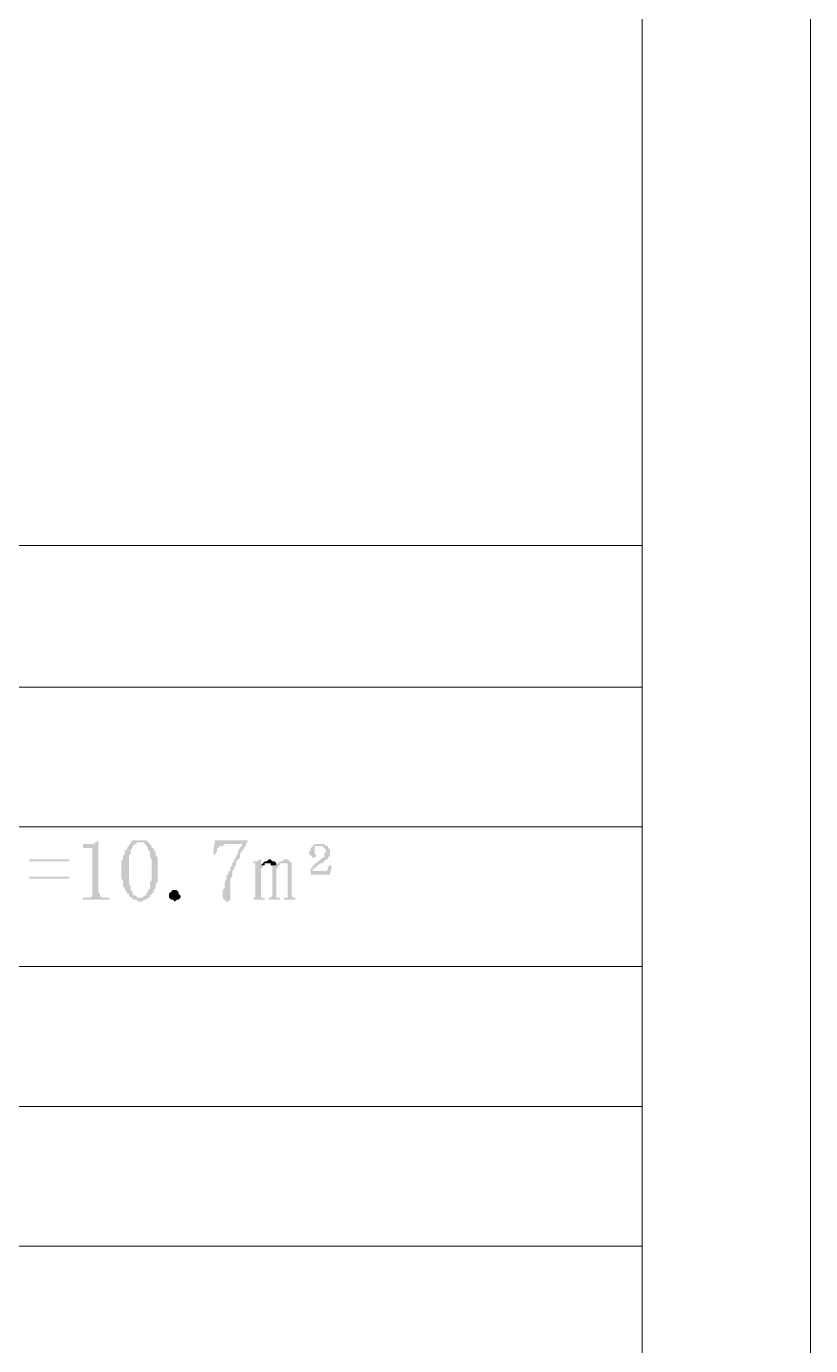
# Model space of a CAD drawing. Header units: millimetres. Extents: x 6 to 291, y 3 to 207.
# Drawn here: x 273.49 to 290.83, y 32.34 to 61.51 of the extents above; entities that cross this region are included whole.
import ezdxf

# ---------------------------------------------------------------- set-up
doc = ezdxf.new("R2010")
doc.units = ezdxf.units.MM

msp = doc.modelspace()

# ---------------------------------------------------------------- hatches: boundary and pattern name
h = msp.add_hatch(color=7)
h.dxf.hatch_style = 2
h.paths.add_polyline_path([(275.081944, 43.518667), (275.03961, 43.476333), (274.997277, 43.476333), (274.997277, 43.434), (274.743277, 43.434), (274.743277, 43.349333), (274.954944, 43.349333), (274.954944, 42.291), (274.91261, 42.248667), (274.743277, 42.248667), (274.743277, 42.206333), (275.335944, 42.206333), (275.335944, 42.248667), (275.16661, 42.248667), (275.124277, 42.291), (275.124277, 42.333333), (275.081944, 42.375667)])
h = msp.add_hatch(color=7)
h.dxf.hatch_style = 2
h.paths.add_polyline_path([(275.80161, 43.476333), (275.80161, 43.434), (275.759277, 43.434), (275.759277, 43.391667), (275.716944, 43.349333), (275.716944, 43.307), (275.67461, 43.307), (275.67461, 43.222333), (275.632277, 43.18), (275.632277, 43.137667), (275.632277, 43.095333), (275.589944, 43.053), (275.589944, 42.672), (275.632277, 42.629667), (275.632277, 42.502667), (275.67461, 42.460333), (275.67461, 42.418), (275.716944, 42.375667), (275.716944, 42.333333), (275.759277, 42.333333), (275.759277, 42.291), (275.80161, 42.248667), (275.843944, 42.248667), (275.843944, 42.206333), (275.92861, 42.206333), (275.970944, 42.164), (276.05561, 42.164), (276.097944, 42.206333), (276.140277, 42.206333), (276.18261, 42.248667), (275.92861, 42.248667), (275.92861, 42.291), (275.886277, 42.291), (275.843944, 42.333333), (275.843944, 42.375667), (275.80161, 42.418), (275.80161, 42.502667), (275.759277, 42.545), (275.759277, 42.883667), (275.759277, 43.18), (275.80161, 43.222333), (275.80161, 43.264667), (275.80161, 43.307), (275.843944, 43.349333), (275.843944, 43.391667), (275.886277, 43.434), (275.92861, 43.434), (275.92861, 43.476333), (276.013277, 43.476333)])
h = msp.add_hatch(color=7)
h.dxf.hatch_style = 2
h.paths.add_polyline_path([(276.013277, 43.518667), (275.843944, 43.518667), (275.80161, 43.476333), (276.097944, 43.476333), (276.097944, 43.434), (276.140277, 43.434), (276.140277, 43.391667), (276.18261, 43.349333), (276.18261, 43.307), (276.224944, 43.264667), (276.224944, 43.18), (276.224944, 43.137667), (276.267277, 43.095333), (276.267277, 42.629667), (276.224944, 42.587333), (276.224944, 42.460333), (276.18261, 42.418), (276.18261, 42.375667), (276.140277, 42.333333), (276.140277, 42.291), (276.097944, 42.291), (276.05561, 42.248667), (276.013277, 42.248667), (276.224944, 42.248667), (276.224944, 42.291), (276.267277, 42.333333), (276.30961, 42.375667), (276.30961, 42.418), (276.351944, 42.460333), (276.351944, 42.545), (276.394277, 42.587333), (276.394277, 42.883667), (276.394277, 43.137667), (276.351944, 43.18), (276.351944, 43.222333), (276.351944, 43.264667), (276.30961, 43.307), (276.30961, 43.349333), (276.267277, 43.349333), (276.267277, 43.391667), (276.224944, 43.434), (276.18261, 43.476333), (276.140277, 43.518667), (276.05561, 43.518667)])
h = msp.add_hatch(color=7)
h.dxf.hatch_style = 2
h.paths.add_polyline_path([(278.383944, 43.518667), (277.664277, 43.518667), (277.621944, 43.222333), (277.664277, 43.18), (277.664277, 43.222333), (277.70661, 43.264667), (277.70661, 43.349333), (277.748944, 43.349333), (277.748944, 43.391667), (277.83361, 43.391667), (277.875944, 43.434), (278.34161, 43.434), (278.383944, 43.476333)])
h = msp.add_hatch(color=7)
h.dxf.hatch_style = 2
h.paths.add_polyline_path([(278.34161, 43.434), (278.256944, 43.434), (278.256944, 43.391667), (278.21461, 43.349333), (278.172277, 43.264667), (278.172277, 43.222333), (278.129944, 43.18), (278.129944, 43.137667), (278.08761, 43.095333), (278.08761, 43.053), (278.045277, 43.010667), (278.045277, 42.968333), (278.002944, 42.926), (278.002944, 42.841333), (277.96061, 42.841333), (277.96061, 42.756667), (277.918277, 42.756667), (277.918277, 42.672), (277.875944, 42.587333), (277.875944, 42.460333), (277.83361, 42.418), (277.83361, 42.291), (277.83361, 42.248667), (277.875944, 42.206333), (277.918277, 42.164), (277.96061, 42.164), (278.002944, 42.206333), (278.002944, 42.291), (278.002944, 42.418), (278.002944, 42.545), (278.002944, 42.672), (278.045277, 42.714333), (278.045277, 42.841333), (278.08761, 42.883667), (278.08761, 42.926), (278.129944, 42.968333), (278.129944, 43.053), (278.172277, 43.095333), (278.21461, 43.137667), (278.21461, 43.222333), (278.256944, 43.264667), (278.256944, 43.307), (278.299277, 43.307), (278.299277, 43.349333), (278.34161, 43.391667)])
h = msp.add_hatch(color=7)
h.dxf.hatch_style = 2
h.paths.add_polyline_path([(279.99261, 43.434), (279.86561, 43.434), (279.823277, 43.391667), (279.780944, 43.349333), (279.780944, 43.307), (279.73861, 43.264667), (279.73861, 43.222333), (279.780944, 43.18), (279.823277, 43.137667), (279.86561, 43.137667), (279.907944, 43.18), (279.86561, 43.222333), (279.86561, 43.307), (279.86561, 43.349333), (279.86561, 43.391667), (280.11961, 43.391667), (280.077277, 43.434)])
h = msp.add_hatch(color=7)
h.dxf.hatch_style = 2
h.paths.add_polyline_path([(280.11961, 43.391667), (279.99261, 43.391667), (280.034944, 43.391667), (280.077277, 43.349333), (280.11961, 43.307), (280.11961, 43.264667), (280.077277, 43.222333), (280.077277, 43.137667), (280.034944, 43.137667), (279.99261, 43.095333), (279.950277, 43.053), (279.907944, 43.010667), (279.86561, 43.010667), (279.86561, 42.968333), (279.823277, 42.968333), (279.823277, 42.926), (279.780944, 42.883667), (279.780944, 42.841333), (279.823277, 42.841333), (279.823277, 42.883667), (279.86561, 42.883667), (279.86561, 42.926), (279.907944, 42.926), (279.907944, 42.968333), (279.950277, 42.968333), (279.99261, 43.010667), (280.034944, 43.010667), (280.077277, 43.053), (280.11961, 43.095333), (280.161944, 43.095333), (280.161944, 43.137667), (280.204277, 43.18), (280.204277, 43.222333), (280.204277, 43.307), (280.161944, 43.349333), (280.161944, 43.391667)])
h = msp.add_hatch(color=7)
h.dxf.hatch_style = 2
h.paths.add_polyline_path([(274.446944, 43.053), (274.446944, 43.095333), (273.557944, 43.095333), (273.557944, 43.053)])
h = msp.add_hatch(color=7)
h.dxf.hatch_style = 2
h.paths.add_polyline_path([(278.680277, 43.095333), (278.637944, 43.095333), (278.59561, 43.053), (278.510944, 43.053), (278.510944, 43.010667), (278.553277, 43.010667), (278.553277, 42.291), (278.553277, 42.248667), (278.510944, 42.248667), (278.510944, 42.206333), (278.764944, 42.206333), (278.764944, 42.248667), (278.680277, 42.248667), (278.680277, 42.883667), (278.72261, 42.926), (278.72261, 42.968333), (278.680277, 42.968333)])
h = msp.add_hatch(color=7)
h.dxf.hatch_style = 2
h.paths.add_polyline_path([(278.72261, 43.010667), (278.680277, 42.968333), (278.764944, 42.968333), (278.764944, 43.010667), (278.84961, 43.010667)])
h = msp.add_hatch(color=7)
h.dxf.hatch_style = 2
h.paths.add_polyline_path([(278.84961, 43.095333), (278.807277, 43.053), (278.764944, 43.053), (278.72261, 43.010667), (278.891944, 43.010667), (278.891944, 42.968333), (279.018944, 42.968333), (279.018944, 43.010667), (278.97661, 43.053), (278.934277, 43.053), (278.891944, 43.095333)])
h = msp.add_hatch(color=7)
h.dxf.hatch_style = 2
h.paths.add_polyline_path([(279.23061, 43.095333), (279.188277, 43.095333), (279.145944, 43.053), (279.10361, 43.053), (279.061277, 43.010667), (279.018944, 42.968333), (278.891944, 42.968333), (278.934277, 42.926), (278.934277, 42.291), (278.891944, 42.248667), (278.84961, 42.248667), (278.84961, 42.206333), (279.10361, 42.206333), (279.10361, 42.248667), (279.018944, 42.248667), (279.018944, 42.883667), (279.061277, 42.926), (279.061277, 42.968333), (279.10361, 42.968333), (279.10361, 43.010667), (279.35761, 43.010667), (279.315277, 43.053), (279.272944, 43.095333)])
h = msp.add_hatch(color=7)
h.dxf.hatch_style = 2
h.paths.add_polyline_path([(279.35761, 43.010667), (279.188277, 43.010667), (279.272944, 43.010667), (279.272944, 42.291), (279.272944, 42.248667), (279.188277, 42.248667), (279.188277, 42.206333), (279.442277, 42.206333), (279.442277, 42.248667), (279.399944, 42.248667), (279.35761, 42.291)])
h = msp.add_hatch(color=7)
h.dxf.hatch_style = 2
h.paths.add_polyline_path([(280.204277, 42.968333), (280.161944, 42.926), (280.161944, 42.883667), (280.11961, 42.841333), (279.780944, 42.841333), (279.780944, 42.756667), (280.204277, 42.756667), (280.24661, 42.968333)])
h = msp.add_hatch(color=7)
h.dxf.hatch_style = 2
h.paths.add_polyline_path([(274.446944, 42.672), (274.446944, 42.714333), (273.557944, 42.714333), (273.557944, 42.672)])
h = msp.add_hatch(color=7)
h.dxf.hatch_style = 2
h.paths.add_polyline_path([(276.775277, 42.164), (276.732944, 42.206333), (276.69061, 42.206333), (276.648277, 42.248667), (276.648277, 42.291), (276.648277, 42.333333), (276.69061, 42.375667), (276.732944, 42.418), (276.81761, 42.418), (276.859944, 42.375667), (276.859944, 42.333333), (276.902277, 42.291), (276.902277, 42.248667), (276.859944, 42.206333), (276.81761, 42.206333)])

# ---------------------------------------------------------------- linework, layer by layer
at = {"color": 8, "lineweight": 0, "true_color": 0x808080}
msp.add_lwpolyline([(290.829944, 3.175), (290.829944, 206.629), (6.138277, 206.629), (6.138277, 3.175)], close=True, dxfattribs=at)
at = {"color": 7, "lineweight": 0}
msp.add_lwpolyline([(287.10461, 6.900333), (287.10461, 202.903667), (9.86361, 202.903667), (9.86361, 6.900333)], close=True, dxfattribs=at)
for points in [[(215.053192, 50.038), (287.10461, 50.038)], [(215.053192, 46.905333), (287.10461, 46.905333)], [(215.053192, 43.815), (287.10461, 43.815)], [(215.053192, 40.724667), (287.10461, 40.724667)], [(215.053192, 37.634333), (287.10461, 37.634333)], [(215.053192, 34.544), (287.10461, 34.544)]]:
    msp.add_lwpolyline(points, dxfattribs=at)

doc.saveas('drawing.dxf')
